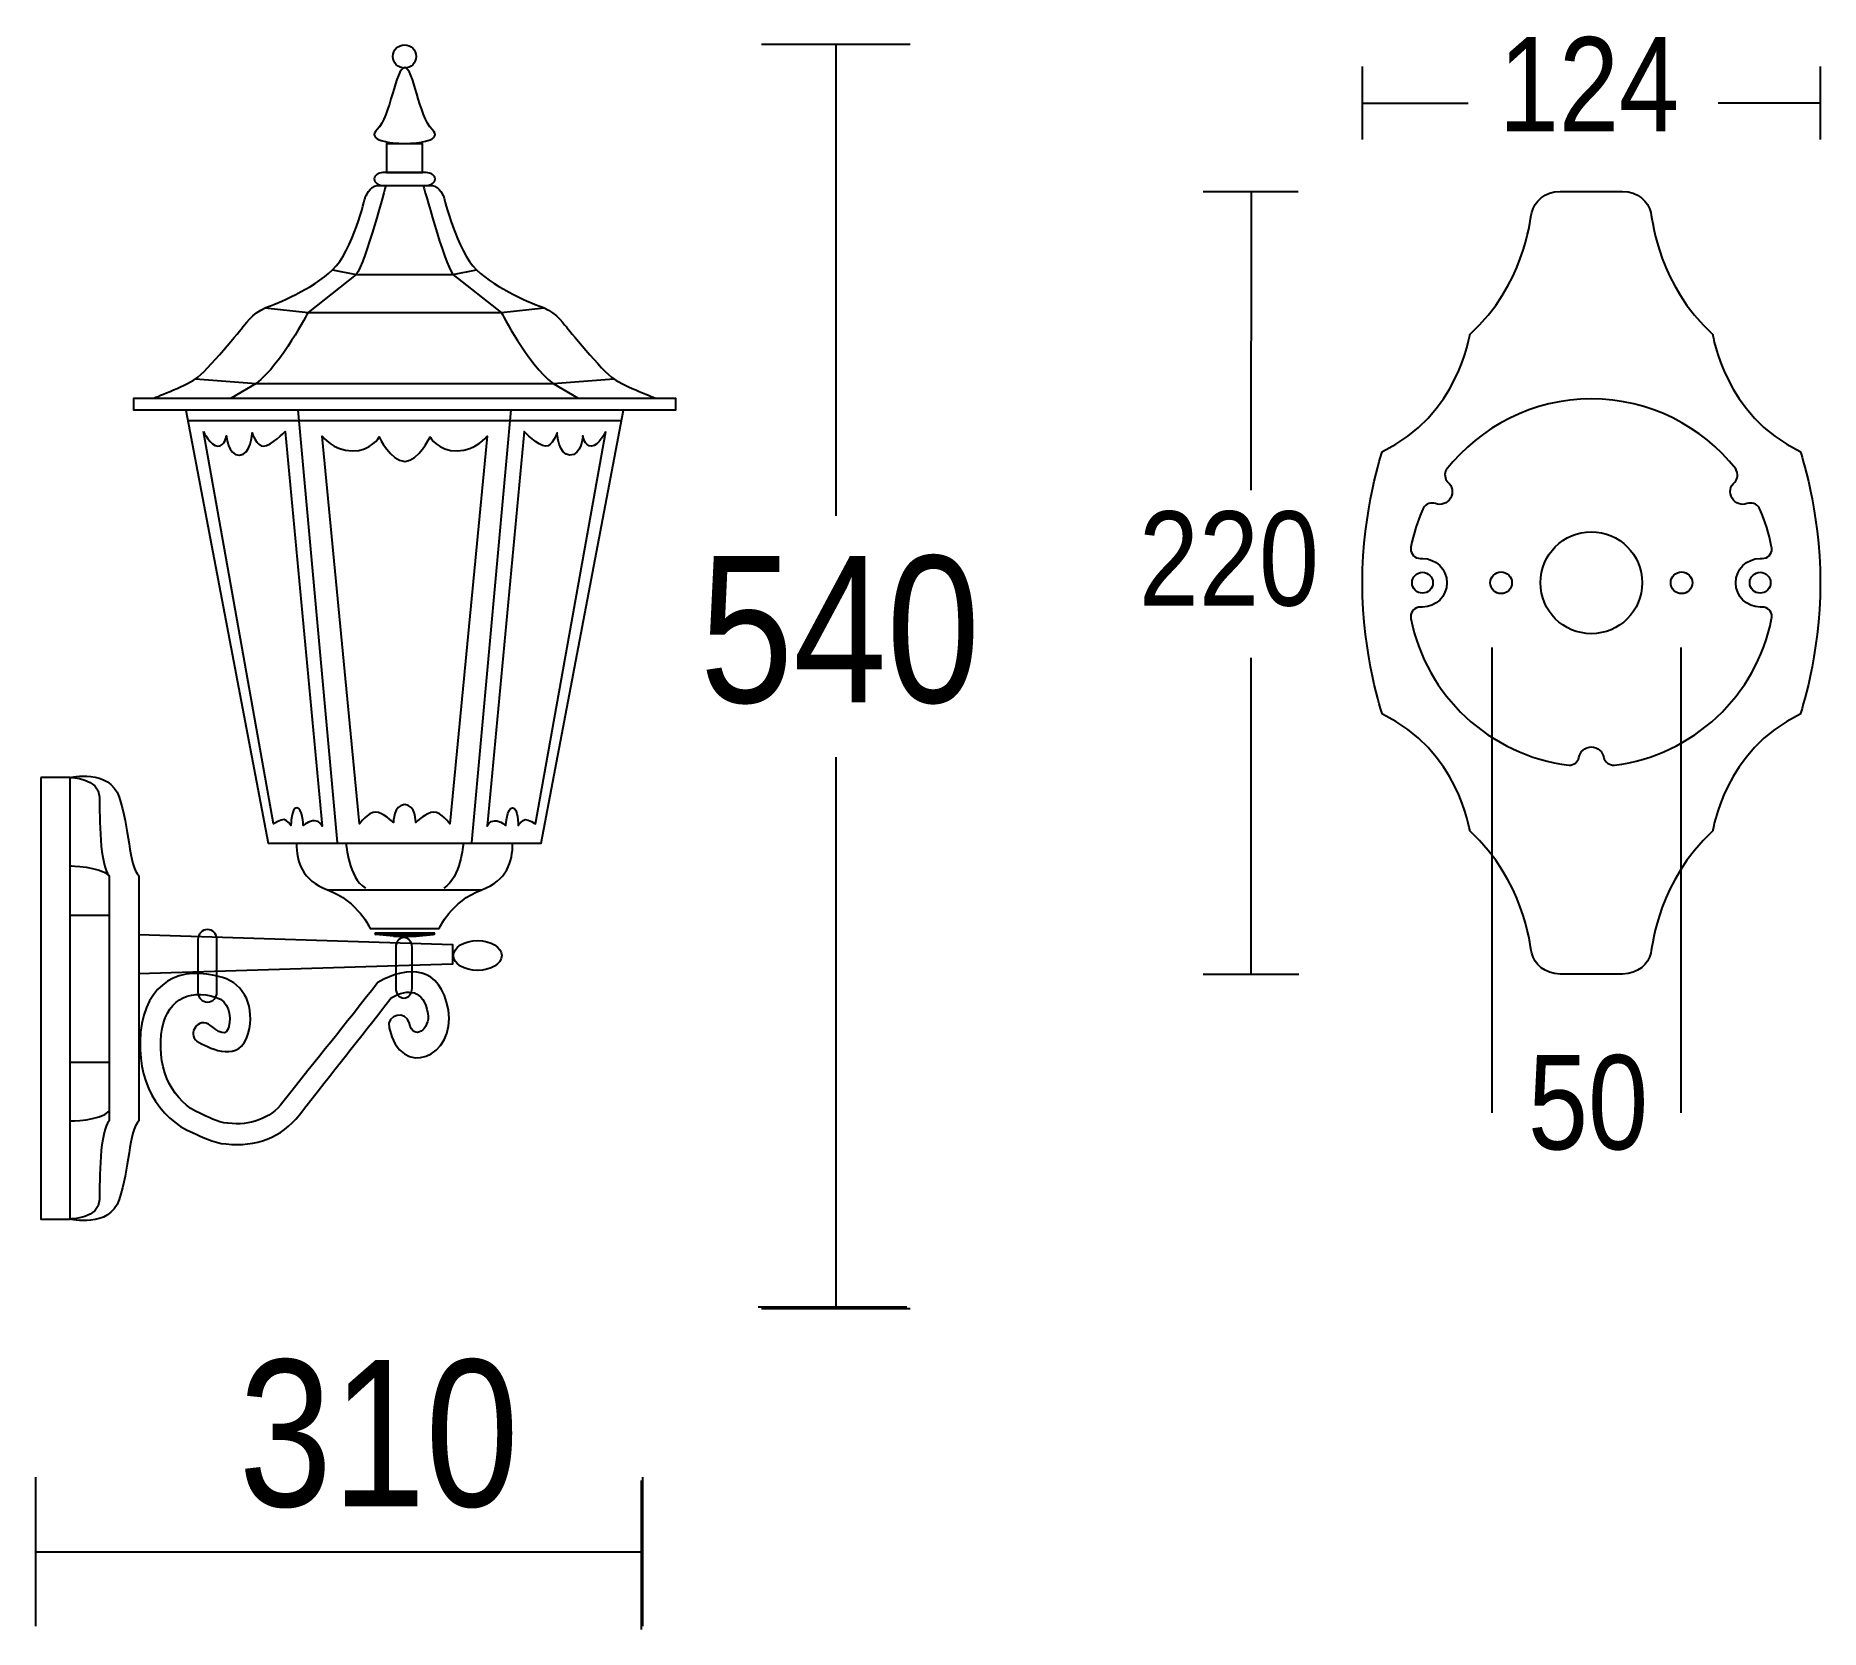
# Model space of a CAD drawing. Extents: x 0 to 134, y 0 to 120.
import ezdxf

# ---------------------------------------------------------------- set-up
doc = ezdxf.new("R2010")
doc.units = 0
doc.layers.add('LIVELLO_1', color=160, linetype='Continuous')
doc.styles.add('STD', font='txt')

# ---------------------------------------------------------------- blocks, each defined once
blk = doc.blocks.new('AI9-BLK1')
at = {"layer": 'LIVELLO_1', "color": 7}
for p, q in [((-12.47, 58.66), (-1.31, 58.66)), ((-6.89, 58.66), (-6.89, 23.27)), ((32.62, 51.5), (32.62, 56.98)), ((66.98, 56.98), (66.98, 51.5)), ((32.62, 54.24), (40.56, 54.24)), ((66.98, 54.24), (59.32, 54.24)), ((20.67, 47.61), (27.8, 47.61)), ((24.27, 47.61), (24.26, 25.19)), ((-44.27, -1.24), (-47.23, 31.22)), ((-34.2, -1.24), (-31.24, 31.22)), ((42.35, -21.52), (42.35, 13.4)), ((56.53, -21.52), (56.53, 13.4)), ((24.26, 12.61), (24.26, -11.11)), ((-6.89, 5.17), (-6.89, -36.22)), ((-64.33, -6.68), (-61.39, -6.68)), ((-36.97, -8.03), (-41.47, -8.03)), ((-40.06, -8.27), (-41.36, -8.15)), ((-37.08, -8.15), (-41.36, -8.15)), ((-40.06, -8.27), (-39.44, -8.27)), ((-39.58, -8.31), (-39.45, -8.31)), ((-39.58, -8.31), (-39.58, -8.31)), ((-39.45, -8.31), (-39.32, -8.31)), ((-39.44, -8.27), (-39.22, -8.27)), ((-39.32, -8.31), (-38.97, -8.31)), ((-39.22, -8.27), (-39, -8.27)), ((20.67, -11.11), (27.86, -11.11)), ((-64.33, -17.71), (-61.39, -17.71)), ((-12.72, -36.07), (-1.55, -36.07)), ((-12.47, -36.2), (-1.31, -36.2)), ((-66.91, -60.03), (-66.91, -48.87)), ((-21.47, -60.28), (-21.47, -49.11)), ((-21.35, -60.03), (-21.35, -48.87)), ((-66.91, -54.45), (-33.58, -54.45)), ((-46.29, -54.45), (-21.33, -54.45))]:
    blk.add_line(p, q, dxfattribs=at)
for points in [[(-39.23, 49.02), (-40.56, 49.02), (-40.56, 51.21), (-39.23, 51.21), (-37.91, 51.21), (-37.91, 49.02)], [(-66.54, 3.63), (-66.54, -29.49), (-64.33, -29.49), (-64.33, 3.63)], [(-39.22, -8.27), (-39.22, -8.27), (-39.22, -8.27), (-39.22, -8.27)]]:
    blk.add_lwpolyline(points, close=True, dxfattribs=at)
for points in [[(-44.64, 41.72), (-42.86, 41.39), (-39.23, 41.39), (-35.61, 41.39), (-33.83, 41.72)], [(-49.7, 38.87), (-46.48, 38.54), (-39.23, 38.54), (-31.99, 38.54), (-28.76, 38.87)], [(-54.93, 33.54), (-50.37, 33.21), (-39.23, 33.21), (-28.1, 33.21), (-23.54, 33.54)], [(-58.11, 32.09), (-39.23, 32.09), (-20.36, 32.09)], [(-55.66, 31.2), (-49.48, -1.29), (-39.23, -1.29), (-28.99, -1.29), (-22.81, 31.2)], [(-22.94, 30.41), (-31.3, 30.41), (-39.23, 30.41), (-47.17, 30.41), (-55.53, 30.41)], [(-45.03, -4.78), (-39.23, -4.78), (-33.45, -4.78)], [(-59.18, -8.15), (-35.63, -8.88), (-35.63, -10.36), (-59.18, -11.09)], [(-39, -8.27), (-38.38, -8.27), (-37.08, -8.15)]]:
    blk.add_lwpolyline(points, dxfattribs=at)
for centre, radius in [((-39.24, 57.74), 0.874), ((49.8, 18.25), 3.82), ((37.13, 18.25), 0.783), ((43.03, 18.25), 0.811), ((56.57, 18.25), 0.811), ((62.47, 18.25), 0.783)]:
    blk.add_circle(centre, radius, dxfattribs=at)
blk.add_ellipse((-33.76, -9.72), major_axis=(-1.81, 0), ratio=0.618301, dxfattribs=at)
for points, knots in [([(-39.23, 51.21), (-40.32, 51.21), (-42.13, 51.45), (-41.3, 52.25), (-40.29, 53.23), (-39.91, 56.9), (-39.23, 56.9), (-38.55, 56.9), (-38.18, 53.23), (-37.16, 52.25), (-36.34, 51.45), (-38.15, 51.21), (-39.23, 51.21)], [0, 0, 0, 0, 1, 1, 1, 2, 2, 2, 3, 3, 3, 4, 4, 4, 4]), ([(-39.23, 48.06), (-39.23, 48.06), (-40.86, 48.06), (-40.86, 48.06), (-41.22, 48.06), (-41.51, 48.28), (-41.51, 48.55), (-41.51, 48.81), (-41.22, 49.03), (-40.86, 49.03), (-40.86, 49.03), (-39.23, 49.03), (-39.23, 49.03), (-39.23, 49.03), (-37.62, 49.03), (-37.62, 49.03), (-37.25, 49.03), (-36.95, 48.81), (-36.95, 48.55), (-36.95, 48.28), (-37.25, 48.06), (-37.62, 48.06), (-37.62, 48.06), (-39.23, 48.06), (-39.23, 48.06)], [0, 0, 0, 0, 1, 1, 1, 2, 2, 2, 3, 3, 3, 4, 4, 4, 5, 5, 5, 6, 6, 6, 7, 7, 7, 8, 8, 8, 8]), ([(-39.23, 48.05), (-39.23, 48.05), (-41.3, 48.05), (-41.3, 48.05), (-41.86, 48.05), (-42.19, 47.16), (-42.19, 47.16), (-42.19, 47.16), (-43.12, 43.16), (-44.64, 41.72), (-46.15, 40.27), (-48.82, 39.21), (-49.7, 38.87), (-50.6, 38.54), (-51.37, 37.43), (-51.37, 37.43), (-51.37, 37.43), (-54.08, 34.1), (-54.93, 33.54), (-55.77, 32.98), (-58.11, 32.09), (-58.11, 32.09), (-58.11, 32.09), (-59.55, 32.09), (-59.55, 32.09), (-59.55, 32.09), (-59.55, 31.2), (-59.55, 31.2), (-59.55, 31.2), (-39.23, 31.2), (-39.23, 31.2), (-39.23, 31.2), (-18.92, 31.2), (-18.92, 31.2), (-18.92, 31.2), (-18.92, 32.09), (-18.92, 32.09), (-18.92, 32.09), (-20.36, 32.09), (-20.36, 32.09), (-20.36, 32.09), (-22.7, 32.98), (-23.54, 33.54), (-24.39, 34.1), (-27.09, 37.43), (-27.09, 37.43), (-27.09, 37.43), (-27.88, 38.54), (-28.76, 38.87), (-29.66, 39.21), (-32.32, 40.27), (-33.83, 41.72), (-35.34, 43.16), (-36.28, 47.16), (-36.28, 47.16), (-36.28, 47.16), (-36.61, 48.05), (-37.16, 48.05), (-37.16, 48.05), (-39.23, 48.05), (-39.23, 48.05)], [0, 0, 0, 0, 1, 1, 1, 2, 2, 2, 3, 3, 3, 4, 4, 4, 5, 5, 5, 6, 6, 6, 7, 7, 7, 8, 8, 8, 9, 9, 9, 10, 10, 10, 11, 11, 11, 12, 12, 12, 13, 13, 13, 14, 14, 14, 15, 15, 15, 16, 16, 16, 17, 17, 17, 18, 18, 18, 19, 19, 19, 20, 20, 20, 20]), ([(-40.64, 48.05), (-40.64, 48.05), (-42.19, 42.28), (-42.86, 41.39), (-42.86, 41.39), (-46.48, 38.54), (-46.48, 38.54), (-46.48, 38.54), (-48.48, 34.65), (-50.37, 33.21), (-50.37, 33.21), (-52.26, 32.09), (-52.26, 32.09)], [0, 0, 0, 0, 1, 1, 1, 2, 2, 2, 3, 3, 3, 4, 4, 4, 4]), ([(-37.83, 48.05), (-37.83, 48.05), (-36.28, 42.28), (-35.61, 41.39), (-35.61, 41.39), (-31.99, 38.54), (-31.99, 38.54), (-31.99, 38.54), (-29.99, 34.65), (-28.1, 33.21), (-28.1, 33.21), (-26.21, 32.09), (-26.21, 32.09)], [0, 0, 0, 0, 1, 1, 1, 2, 2, 2, 3, 3, 3, 4, 4, 4, 4]), ([(66.98, 18.25), (66.98, 23.77), (65.47, 28.11), (65.47, 28.11), (59.79, 30.78), (58.91, 36.87), (58.91, 36.87), (54.81, 40.69), (54.46, 45.21), (54.26, 46.03), (54.05, 46.85), (53.3, 47.61), (52.14, 47.61), (52.14, 47.61), (47.46, 47.61), (47.46, 47.61), (46.3, 47.61), (45.54, 46.85), (45.34, 46.03), (45.13, 45.21), (44.79, 40.69), (40.69, 36.87), (40.69, 36.87), (39.8, 30.78), (34.13, 28.11), (34.13, 28.11), (32.62, 23.77), (32.62, 18.25), (32.62, 12.72), (34.13, 8.39), (34.13, 8.39), (39.8, 5.72), (40.69, -0.37), (40.69, -0.37), (44.79, -4.2), (45.13, -8.72), (45.34, -9.54), (45.54, -10.36), (46.3, -11.11), (47.46, -11.11), (47.46, -11.11), (52.14, -11.11), (52.14, -11.11), (53.3, -11.11), (54.05, -10.36), (54.26, -9.54), (54.46, -8.72), (54.81, -4.2), (58.91, -0.37), (58.91, -0.37), (59.79, 5.72), (65.47, 8.39), (65.47, 8.39), (66.98, 12.72), (66.98, 18.25)], [0, 0, 0, 0, 1, 1, 1, 2, 2, 2, 3, 3, 3, 4, 4, 4, 5, 5, 5, 6, 6, 6, 7, 7, 7, 8, 8, 8, 9, 9, 9, 10, 10, 10, 11, 11, 11, 12, 12, 12, 13, 13, 13, 14, 14, 14, 15, 15, 15, 16, 16, 16, 17, 17, 17, 18, 18, 18, 18]), ([(49.8, 5.93), (49.33, 5.93), (48.94, 5.58), (48.87, 5.13), (48.79, 4.8), (48.49, 4.56), (48.13, 4.56), (42.14, 5.31), (37.4, 9.79), (36.26, 15.56), (36.25, 15.61), (36.25, 15.66), (36.25, 15.71), (36.25, 16.1), (36.57, 16.43), (36.97, 16.43), (36.97, 16.43), (37.13, 16.42), (37.13, 16.42), (38.14, 16.42), (38.96, 17.24), (38.96, 18.25), (38.96, 19.26), (38.14, 20.07), (37.13, 20.07), (37.07, 20.07), (37.02, 20.07), (36.97, 20.07), (36.57, 20.07), (36.25, 20.39), (36.25, 20.79), (36.25, 20.84), (36.25, 20.88), (36.26, 20.93), (36.46, 21.92), (36.76, 22.87), (37.15, 23.77), (37.15, 23.77), (37.21, 23.87), (37.21, 23.87), (37.39, 24.18), (37.77, 24.31), (38.11, 24.19), (38.53, 24.04), (39, 24.2), (39.24, 24.59), (39.48, 25), (39.38, 25.51), (39.04, 25.8), (38.8, 26.04), (38.74, 26.42), (38.92, 26.73), (41.5, 29.99), (45.41, 32.04), (49.8, 32.04), (54.19, 32.04), (58.1, 29.99), (60.63, 26.8), (60.86, 26.42), (60.8, 26.04), (60.56, 25.8), (60.21, 25.51), (60.12, 25), (60.36, 24.59), (60.59, 24.2), (61.07, 24.04), (61.48, 24.19), (61.82, 24.31), (62.2, 24.18), (62.39, 23.87), (62.39, 23.87), (62.44, 23.77), (62.44, 23.77), (62.84, 22.87), (63.14, 21.92), (63.33, 20.93), (63.34, 20.88), (63.35, 20.84), (63.35, 20.79), (63.35, 20.39), (63.03, 20.07), (62.63, 20.07), (62.58, 20.07), (62.52, 20.07), (62.47, 20.07), (61.46, 20.07), (60.64, 19.26), (60.64, 18.25), (60.64, 17.24), (61.46, 16.42), (62.47, 16.42), (62.47, 16.42), (62.63, 16.43), (62.63, 16.43), (63.03, 16.43), (63.35, 16.1), (63.35, 15.71), (63.35, 15.66), (63.34, 15.61), (63.33, 15.56), (62.19, 9.79), (57.45, 5.31), (51.55, 4.56), (51.11, 4.56), (50.81, 4.8), (50.73, 5.13), (50.66, 5.58), (50.27, 5.93), (49.8, 5.93)], [0, 0, 0, 0, 1, 1, 1, 2, 2, 2, 3, 3, 3, 4, 4, 4, 5, 5, 5, 6, 6, 6, 7, 7, 7, 8, 8, 8, 9, 9, 9, 10, 10, 10, 11, 11, 11, 12, 12, 12, 13, 13, 13, 14, 14, 14, 15, 15, 15, 16, 16, 16, 17, 17, 17, 18, 18, 18, 19, 19, 19, 20, 20, 20, 21, 21, 21, 22, 22, 22, 23, 23, 23, 24, 24, 24, 25, 25, 25, 26, 26, 26, 27, 27, 27, 28, 28, 28, 29, 29, 29, 30, 30, 30, 31, 31, 31, 32, 32, 32, 33, 33, 33, 34, 34, 34, 35, 35, 35, 36, 36, 36, 36]), ([(-54.33, 29.6), (-54.33, 29.6), (-49.06, 0.16), (-49.06, 0.16), (-49.06, 0.16), (-48.51, 0.49), (-48.3, 0.49), (-48.08, 0.49), (-47.76, 0.04), (-47.76, 0.04), (-47.76, 0.04), (-47.76, 1.37), (-47.33, 1.37), (-46.9, 1.37), (-46.83, 0.04), (-46.83, 0.04), (-46.83, 0.04), (-46.42, 0.39), (-46, 0.39), (-45.56, 0.39), (-45.43, -0.02), (-45.43, -0.02), (-45.43, -0.02), (-48.19, 29.6), (-48.19, 29.6), (-48.19, 29.6), (-49.27, 28.49), (-49.81, 28.49), (-50.35, 28.49), (-50.67, 29.49), (-50.67, 29.49), (-50.67, 29.49), (-50.78, 27.82), (-51.63, 27.82), (-52.5, 27.82), (-52.61, 29.27), (-52.61, 29.27), (-52.61, 29.27), (-52.71, 28.49), (-53.25, 28.49), (-53.79, 28.49), (-54.33, 29.6), (-54.33, 29.6)], [0, 0, 0, 0, 1, 1, 1, 2, 2, 2, 3, 3, 3, 4, 4, 4, 5, 5, 5, 6, 6, 6, 7, 7, 7, 8, 8, 8, 9, 9, 9, 10, 10, 10, 11, 11, 11, 12, 12, 12, 13, 13, 13, 14, 14, 14, 14]), ([(-24.14, 29.6), (-24.14, 29.6), (-29.42, 0.16), (-29.42, 0.16), (-29.42, 0.16), (-29.96, 0.49), (-30.18, 0.49), (-30.39, 0.49), (-30.71, 0.04), (-30.71, 0.04), (-30.71, 0.04), (-30.71, 1.37), (-31.14, 1.37), (-31.57, 1.37), (-31.64, 0.04), (-31.64, 0.04), (-31.64, 0.04), (-32.04, 0.39), (-32.48, 0.39), (-32.91, 0.39), (-33.04, -0.02), (-33.04, -0.02), (-33.04, -0.02), (-30.27, 29.6), (-30.27, 29.6), (-30.27, 29.6), (-29.2, 28.49), (-28.66, 28.49), (-28.13, 28.49), (-27.8, 29.49), (-27.8, 29.49), (-27.8, 29.49), (-27.69, 27.82), (-26.83, 27.82), (-25.97, 27.82), (-25.86, 29.27), (-25.86, 29.27), (-25.86, 29.27), (-25.75, 28.49), (-25.22, 28.49), (-24.68, 28.49), (-24.14, 29.6), (-24.14, 29.6)], [0, 0, 0, 0, 1, 1, 1, 2, 2, 2, 3, 3, 3, 4, 4, 4, 5, 5, 5, 6, 6, 6, 7, 7, 7, 8, 8, 8, 9, 9, 9, 10, 10, 10, 11, 11, 11, 12, 12, 12, 13, 13, 13, 14, 14, 14, 14]), ([(-39.23, 27.36), (-40.28, 27.36), (-41.14, 29.19), (-41.14, 29.19), (-41.14, 29.19), (-41.73, 28.14), (-43.17, 28.14), (-44.61, 28.14), (-45.41, 29.25), (-45.41, 29.25), (-45.41, 29.25), (-42.63, 0.16), (-42.63, 0.16), (-42.63, 0.16), (-41.97, 1.04), (-41.42, 1.04), (-40.86, 1.04), (-40.08, 0.26), (-40.08, 0.26), (-40.08, 0.26), (-40.06, 1.6), (-39.23, 1.6), (-38.41, 1.6), (-38.39, 0.26), (-38.39, 0.26), (-38.39, 0.26), (-37.61, 1.04), (-37.05, 1.04), (-36.5, 1.04), (-35.83, 0.16), (-35.83, 0.16), (-35.83, 0.16), (-33.05, 29.25), (-33.05, 29.25), (-33.05, 29.25), (-33.86, 28.14), (-35.3, 28.14), (-36.75, 28.14), (-37.33, 29.19), (-37.33, 29.19), (-37.33, 29.19), (-38.19, 27.36), (-39.23, 27.36)], [0, 0, 0, 0, 1, 1, 1, 2, 2, 2, 3, 3, 3, 4, 4, 4, 5, 5, 5, 6, 6, 6, 7, 7, 7, 8, 8, 8, 9, 9, 9, 10, 10, 10, 11, 11, 11, 12, 12, 12, 13, 13, 13, 14, 14, 14, 14]), ([(-64.33, 3.63), (-64.33, 3.63), (-61.39, 4.36), (-60.65, 2.15), (-59.91, -0.05), (-59.91, -3), (-59.18, -3.73), (-59.18, -3.73), (-59.18, -14.04), (-59.18, -14.04), (-59.18, -14.04), (-59.18, -22.13), (-59.18, -22.13), (-59.91, -22.87), (-59.91, -25.81), (-60.65, -28.02), (-61.39, -30.23), (-64.33, -29.49), (-64.33, -29.49)], [0, 0, 0, 0, 1, 1, 1, 2, 2, 2, 3, 3, 3, 4, 4, 4, 5, 5, 5, 6, 6, 6, 6]), ([(-64.33, 3.63), (-64.33, 3.63), (-62.12, 3.63), (-62.12, 2.15), (-62.12, 0.68), (-62.12, -3), (-61.39, -3.73), (-61.39, -3.73), (-61.39, -11.83), (-61.39, -11.83), (-61.39, -11.83), (-61.39, -22.13), (-61.39, -22.13), (-62.12, -22.87), (-62.12, -26.54), (-62.12, -28.02), (-62.12, -29.49), (-64.33, -29.49), (-64.33, -29.49)], [0, 0, 0, 0, 1, 1, 1, 2, 2, 2, 3, 3, 3, 4, 4, 4, 5, 5, 5, 6, 6, 6, 6]), ([(-47.34, -1.3), (-47.34, -2.69), (-46.93, -4.07), (-45.03, -4.78), (-42.7, -5.66), (-41.83, -7.69), (-41.83, -7.69), (-41.83, -7.69), (-39.23, -7.69), (-39.23, -7.69), (-39.23, -7.69), (-36.64, -7.69), (-36.64, -7.69), (-36.64, -7.69), (-35.77, -5.66), (-33.45, -4.78), (-31.54, -4.07), (-31.13, -2.69), (-31.13, -1.3)], [0, 0, 0, 0, 1, 1, 1, 2, 2, 2, 3, 3, 3, 4, 4, 4, 5, 5, 5, 6, 6, 6, 6]), ([(-54.03, -7.77), (-54.03, -7.77), (-54.03, -7.77), (-54.03, -7.77), (-53.63, -7.77), (-53.32, -8.1), (-53.32, -8.51), (-53.32, -8.51), (-53.32, -12.48), (-53.32, -12.48), (-53.32, -12.88), (-53.63, -13.21), (-54.03, -13.21), (-54.42, -13.21), (-54.74, -12.88), (-54.74, -12.48), (-54.74, -12.48), (-54.74, -8.51), (-54.74, -8.51), (-54.74, -8.1), (-54.42, -7.77), (-54.03, -7.77)], [0, 0, 0, 0, 1, 1, 1, 2, 2, 2, 3, 3, 3, 4, 4, 4, 5, 5, 5, 6, 6, 6, 7, 7, 7, 7]), ([(-54.03, -7.77), (-54.03, -7.77), (-54.03, -7.77), (-54.03, -7.77), (-53.63, -7.77), (-53.32, -8.1), (-53.32, -8.51), (-53.32, -8.51), (-53.32, -12.48), (-53.32, -12.48), (-53.32, -12.88), (-53.63, -13.21), (-54.03, -13.21), (-54.42, -13.21), (-54.74, -12.88), (-54.74, -12.48), (-54.74, -12.48), (-54.74, -8.51), (-54.74, -8.51), (-54.74, -8.1), (-54.42, -7.77), (-54.03, -7.77)], [0, 0, 0, 0, 1, 1, 1, 2, 2, 2, 3, 3, 3, 4, 4, 4, 5, 5, 5, 6, 6, 6, 7, 7, 7, 7]), ([(-39.29, -8.37), (-39.29, -8.37), (-39.29, -8.37), (-39.29, -8.37), (-38.95, -8.37), (-38.68, -8.69), (-38.68, -9.1), (-38.68, -9.1), (-38.68, -12.18), (-38.68, -12.18), (-38.68, -12.59), (-38.95, -12.91), (-39.29, -12.91), (-39.63, -12.91), (-39.9, -12.59), (-39.9, -12.18), (-39.9, -12.18), (-39.9, -9.1), (-39.9, -9.1), (-39.9, -8.69), (-39.63, -8.37), (-39.29, -8.37)], [0, 0, 0, 0, 1, 1, 1, 2, 2, 2, 3, 3, 3, 4, 4, 4, 5, 5, 5, 6, 6, 6, 7, 7, 7, 7]), ([(-39.29, -8.37), (-39.29, -8.37), (-39.29, -8.37), (-39.29, -8.37), (-38.95, -8.37), (-38.68, -8.69), (-38.68, -9.1), (-38.68, -9.1), (-38.68, -12.18), (-38.68, -12.18), (-38.68, -12.59), (-38.95, -12.91), (-39.29, -12.91), (-39.63, -12.91), (-39.9, -12.59), (-39.9, -12.18), (-39.9, -12.18), (-39.9, -9.1), (-39.9, -9.1), (-39.9, -8.69), (-39.63, -8.37), (-39.29, -8.37)], [0, 0, 0, 0, 1, 1, 1, 2, 2, 2, 3, 3, 3, 4, 4, 4, 5, 5, 5, 6, 6, 6, 7, 7, 7, 7]), ([(-39.45, -8.31), (-39.45, -8.31), (-39.45, -8.31), (-39.45, -8.31), (-39.45, -8.31), (-39.45, -8.31), (-39.45, -8.31), (-39.45, -8.31), (-39.45, -8.31), (-39.45, -8.31)], [0, 0, 0, 0, 1, 1, 1, 2, 2, 2, 3, 3, 3, 3]), ([(-39.43, -8.27), (-39.43, -8.27), (-39.43, -8.27), (-39.44, -8.27), (-39.44, -8.27), (-39.44, -8.27), (-39.44, -8.27), (-39.44, -8.27), (-39.44, -8.27), (-39.44, -8.27), (-39.43, -8.27), (-39.43, -8.27), (-39.43, -8.27)], [0, 0, 0, 0, 1, 1, 1, 2, 2, 2, 3, 3, 3, 4, 4, 4, 4]), ([(-38.88, -14.81), (-38.58, -16.16), (-37.29, -15.26), (-37.49, -14.07), (-37.8, -12.28), (-38.96, -12.15), (-40.24, -12.89), (-42.83, -16.26), (-44.48, -18.24), (-47.13, -21.68), (-48.47, -23.39), (-50.39, -24.08), (-52.62, -23.86), (-53.61, -23.79), (-54.55, -23.24), (-55.11, -23.03), (-57.74, -21.94), (-59.4, -19.05), (-59.04, -15.48), (-58.65, -11.75), (-56.09, -10.37), (-52.9, -11.37), (-51.22, -11.88), (-50.45, -13.62), (-50.96, -15.57), (-51.61, -17.82), (-53.72, -16.72), (-54.66, -16.25), (-55.59, -15.79), (-54.89, -14.4), (-53.96, -14.86), (-53.58, -15.05), (-52.73, -16.05), (-52.46, -15.16), (-52.19, -14.12), (-52.46, -13.13), (-53.37, -12.86), (-55.5, -12.18), (-57.23, -13.13), (-57.49, -15.64), (-57.78, -18.43), (-56.58, -20.72), (-54.54, -21.58), (-54.07, -21.76), (-53.31, -22.25), (-52.49, -22.31), (-50.82, -22.48), (-49.36, -22), (-48.36, -20.73), (-45.7, -17.29), (-43.84, -15.11), (-41.24, -11.74), (-38.9, -10.39), (-36.54, -10.53), (-35.95, -13.8), (-35.36, -17.3), (-39.52, -19.13), (-40.4, -15.14), (-40.62, -14.12), (-39.1, -13.79), (-38.88, -14.81)], [0, 0, 0, 0, 1, 1, 1, 2, 2, 2, 3, 3, 3, 4, 4, 4, 5, 5, 5, 6, 6, 6, 7, 7, 7, 8, 8, 8, 9, 9, 9, 10, 10, 10, 11, 11, 11, 12, 12, 12, 13, 13, 13, 14, 14, 14, 15, 15, 15, 16, 16, 16, 17, 17, 17, 18, 18, 18, 19, 19, 19, 20, 20, 20, 20])]:
    blk.add_open_spline(points, degree=3, knots=knots, dxfattribs=at)
for points in [[(-43.63, -1.36), (-43.63, -1.36), (-43.45, -3.86), (-42.18, -4.67)], [(-34.84, -1.36), (-34.84, -1.36), (-35.01, -3.86), (-36.29, -4.67)], [(-64.33, -3), (-64.33, -3), (-62.12, -3), (-61.39, -3.73)], [(-41.47, -8.03), (-41.46, -8.09), (-41.42, -8.14), (-41.36, -8.15)], [(-37.08, -8.15), (-37.02, -8.14), (-36.97, -8.09), (-36.97, -8.03)], [(-64.33, -22.13), (-64.33, -22.13), (-62.12, -22.13), (-61.39, -21.4)]]:
    blk.add_open_spline(points, degree=3, dxfattribs=at)
at = {"layer": 'LIVELLO_1', "color": 7, "attachment_point": 1, "style": 'STD'}
for s, insert, char_height in [('\\fArial Narrow|b0|i0;\\H7.0736;\\C7;124', (42.86, 59.19), 7.0736), ('\\fArial Narrow|b0|i0;\\H7.0736;\\C7;220', (15.85, 23.61), 7.0736), ('\\fArial Narrow|b0|i0;\\H10.9942;\\C7;540', (-17.08, 20.26), 10.9942), ('\\fArial Narrow|b0|i0;\\H7.0736;\\C7;50', (45.05, -17.19), 7.0736), ('\\fArial Narrow|b0|i0;\\H10.9942;\\C7;310', (-51.68, -40.06), 10.9942)]:
    blk.add_mtext(s, dxfattribs=dict(at, insert=insert, char_height=char_height))

msp = doc.modelspace()

# ---------------------------------------------------------------- block references
at = {"layer": 'LIVELLO_1', "color": 7}
msp.add_blockref('AI9-BLK1', (67.205545, 60.275735), dxfattribs=at)

doc.saveas('drawing.dxf')
